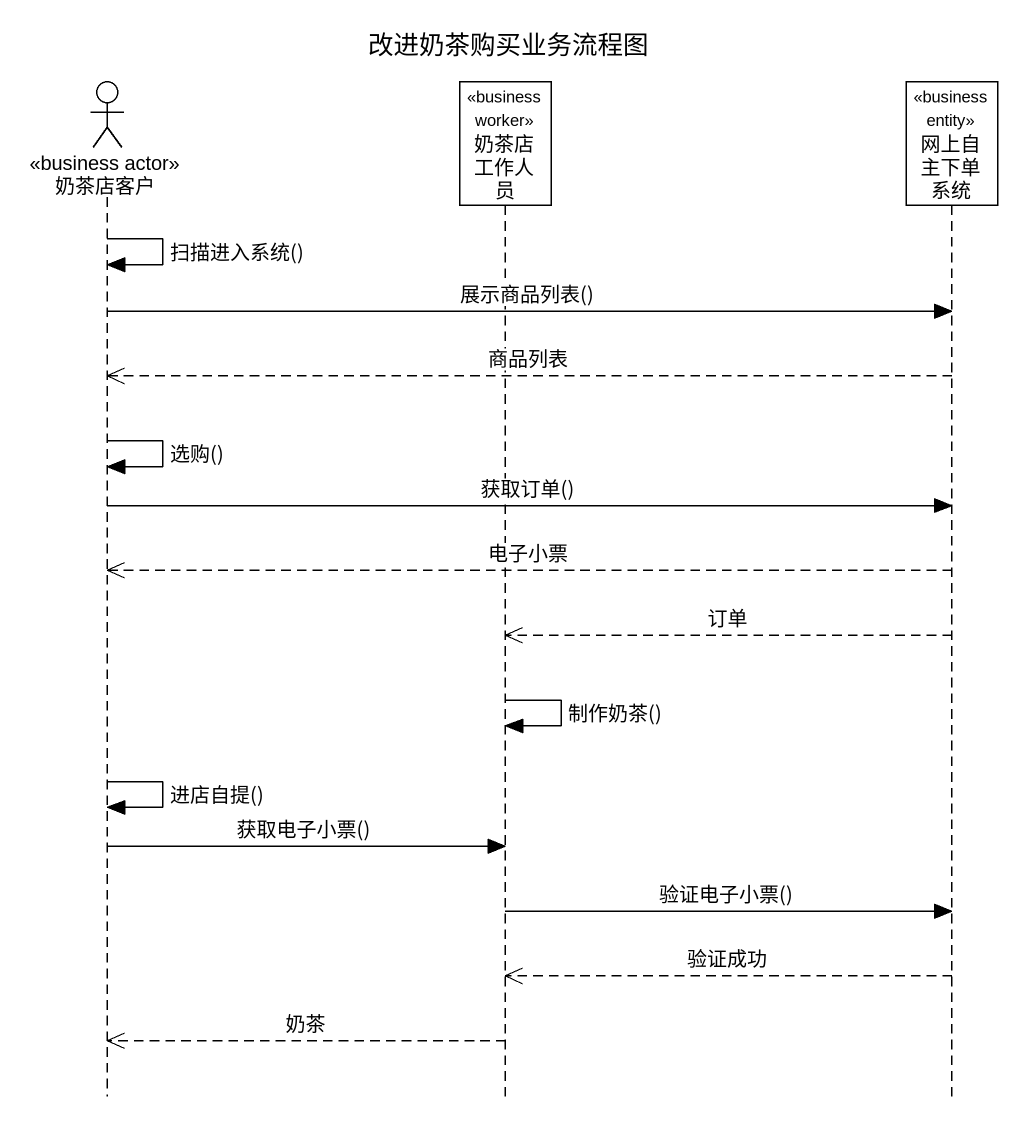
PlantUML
@startuml
title 改进奶茶购买业务流程图
hide footbox
actor 奶茶店客户 <<business actor>>
participant 奶茶店工作人员 <<business worker>>
participant 网上自主下单系统 <<business entity>>

奶茶店客户 -> 奶茶店客户 : 扫描进入系统()
奶茶店客户 -> 网上自主下单系统 : 展示商品列表()
网上自主下单系统 -->> 奶茶店客户 : 商品列表
奶茶店客户 -> 奶茶店客户 : 选购()
奶茶店客户 -> 网上自主下单系统 : 获取订单()
网上自主下单系统 -->> 奶茶店客户 : 电子小票
网上自主下单系统 -->> 奶茶店工作人员 : 订单
奶茶店工作人员 -> 奶茶店工作人员 : 制作奶茶()
奶茶店客户 -> 奶茶店客户 : 进店自提()
奶茶店客户 -> 奶茶店工作人员 : 获取电子小票()
奶茶店工作人员 -> 网上自主下单系统 : 验证电子小票()
网上自主下单系统 -->> 奶茶店工作人员 : 验证成功
奶茶店工作人员 -->> 奶茶店客户 : 奶茶
@enduml
